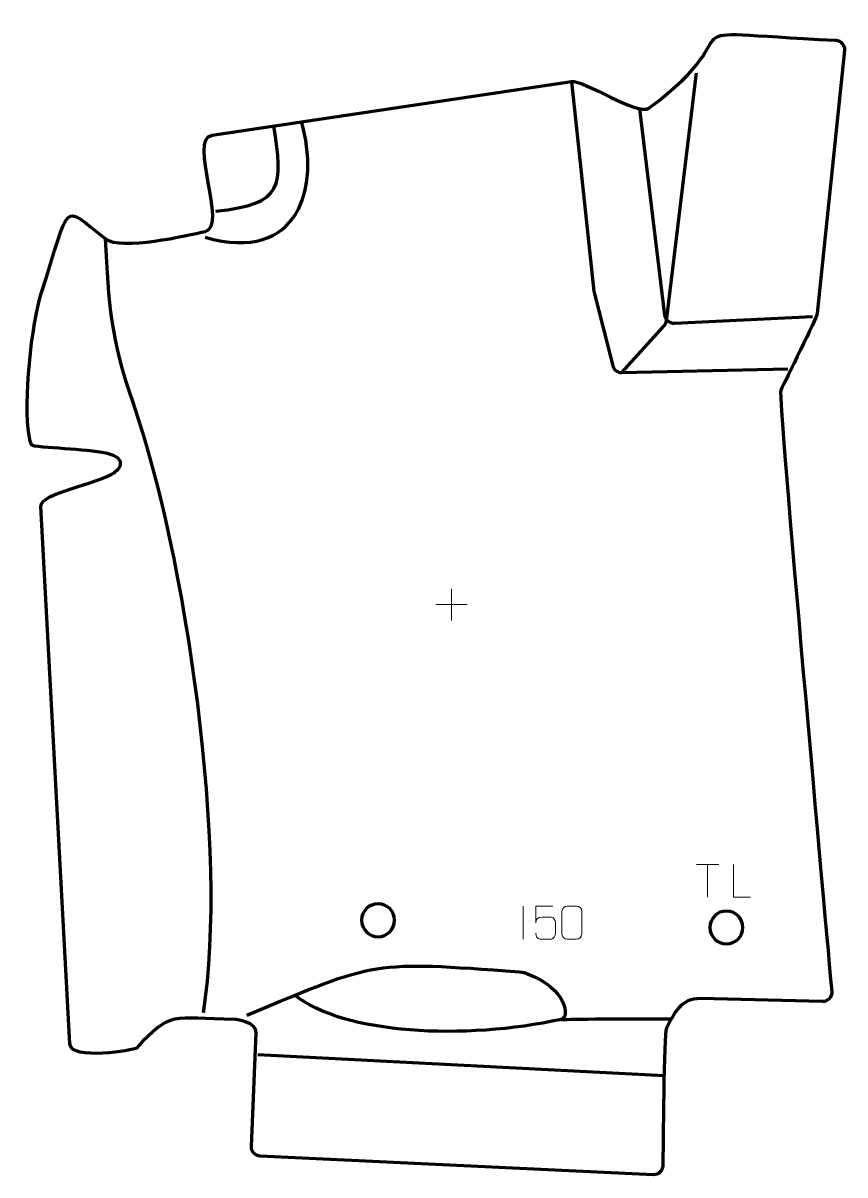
# Model space of a CAD drawing. Header units: millimetres. Extents: x -314 to 311, y -434 to 443.
import ezdxf

# ---------------------------------------------------------------- set-up
doc = ezdxf.new("R2010")
doc.units = ezdxf.units.MM
doc.header["$MEASUREMENT"] = 0
for name, color, linetype in [('layer 1', 7, 'Continuous'), ('layer 2', 7, 'Continuous'), ('layer 3', 7, 'Continuous')]:
    doc.layers.add(name, color=color, linetype=linetype)

msp = doc.modelspace()

# ---------------------------------------------------------------- linework, layer by layer
at = {"layer": 'layer 1', "color": 230, "lineweight": 200}
msp.add_open_spline([(103.247, 398.2315), (103.247, 398.2315), (-170.3283, 357.3356), (-170.3283, 357.3356), (-170.3283, 357.3356), (-188.6302, 354.5997), (-157.8869, 287.8756), (-175.3934, 284.1026), (-175.3934, 284.1026), (-189.0484, 281.1596), (-239.6374, 269.0825), (-251.7514, 278.627), (-251.7514, 278.627), (-285.6447, 305.3314), (-277.1464, 308.3098), (-300.3344, 236.7709), (-300.3344, 236.7709), (-307.5023, 214.6551), (-314.1851, 153.2001), (-309.4785, 128.8094), (-309.4785, 128.8094), (-308.5991, 124.2523), (-308.6469, 121.1149), (-305.5592, 120.7015), (-305.5592, 120.7015), (-289.2522, 118.5178), (-256.8859, 118.0873), (-246.0741, 113.8046), (-246.0741, 113.8046), (-242.613, 112.4337), (-240.3956, 110.6971), (-240.0376, 108.4302), (-240.0376, 108.4302), (-239.5696, 105.4671), (-241.5178, 102.8536), (-244.8736, 100.4466), (-244.8736, 100.4466), (-257.3728, 91.4811), (-301.1291, 85.378), (-300.5579, 74.7401), (-300.5579, 74.7401), (-300.5579, 74.7401), (-278.5975, -334.2802), (-278.5975, -334.2802), (-278.5975, -334.2802), (-277.8957, -347.3502), (-229.3617, -339.1125), (-227.9075, -337.5546), (-227.9075, -337.5546), (-201.1094, -308.8425), (-201.4789, -314.9557), (-152.6411, -315.6855), (-152.6411, -315.6855), (-151.9554, -315.6957), (-136.2972, -317.9009), (-136.6422, -325.9504), (-136.6422, -325.9504), (-136.6422, -325.9504), (-140.3494, -412.4553), (-140.3494, -412.4553), (-140.3494, -412.4553), (-140.514, -416.2964), (-137.5268, -419.5655), (-133.6866, -419.7472), (-133.6866, -419.7472), (-133.6866, -419.7472), (165.4274, -433.8946), (165.4274, -433.8946), (165.4274, -433.8946), (169.389, -434.082), (172.6808, -431.0018), (172.7568, -427.0365), (172.7568, -427.0365), (172.9821, -415.2805), (173.6213, -325.961), (175.4904, -322.3613), (175.4904, -322.3613), (181.2295, -311.3081), (186.5633, -299.4924), (201.4314, -299.8582), (201.4314, -299.8582), (201.4314, -299.8582), (294.2042, -302.1406), (294.2042, -302.1406), (294.2042, -302.1406), (298.3997, -302.2439), (301.7135, -298.7177), (301.35, -294.5365), (301.35, -294.5365), (297.6877, -252.4111), (260.2652, 158.4623), (262.5504, 163.1843), (262.5504, 163.1843), (265.852, 170.0068), (290.0432, 218.7239), (290.3362, 221.5621), (290.3362, 221.5621), (290.3362, 221.5621), (311.0079, 421.8531), (311.0079, 421.8531), (311.0079, 421.8531), (311.4218, 425.8632), (308.4282, 429.3569), (304.4021, 429.5627), (304.4021, 429.5627), (159.9742, 436.9425), (249.75, 442.7077), (162.1828, 377.8652), (162.1828, 377.8652), (153.8752, 371.7135), (112.5035, 399.6153), (103.247, 398.2315)], degree=3, knots=[0, 0, 0, 0, 0.03448276, 0.03448276, 0.03448276, 0.03448276, 0.06896552, 0.06896552, 0.06896552, 0.06896552, 0.10344828, 0.10344828, 0.10344828, 0.10344828, 0.13793103, 0.13793103, 0.13793103, 0.13793103, 0.17241379, 0.17241379, 0.17241379, 0.17241379, 0.20689655, 0.20689655, 0.20689655, 0.20689655, 0.24137931, 0.24137931, 0.24137931, 0.24137931, 0.27586207, 0.27586207, 0.27586207, 0.27586207, 0.31034483, 0.31034483, 0.31034483, 0.31034483, 0.34482759, 0.34482759, 0.34482759, 0.34482759, 0.37931034, 0.37931034, 0.37931034, 0.37931034, 0.4137931, 0.4137931, 0.4137931, 0.4137931, 0.44827586, 0.44827586, 0.44827586, 0.44827586, 0.48275862, 0.48275862, 0.48275862, 0.48275862, 0.51724138, 0.51724138, 0.51724138, 0.51724138, 0.55172414, 0.55172414, 0.55172414, 0.55172414, 0.5862069, 0.5862069, 0.5862069, 0.5862069, 0.62068966, 0.62068966, 0.62068966, 0.62068966, 0.65517241, 0.65517241, 0.65517241, 0.65517241, 0.68965517, 0.68965517, 0.68965517, 0.68965517, 0.72413793, 0.72413793, 0.72413793, 0.72413793, 0.75862069, 0.75862069, 0.75862069, 0.75862069, 0.79310345, 0.79310345, 0.79310345, 0.79310345, 0.82758621, 0.82758621, 0.82758621, 0.82758621, 0.86206897, 0.86206897, 0.86206897, 0.86206897, 0.89655172, 0.89655172, 0.89655172, 0.89655172, 0.93103448, 0.93103448, 0.93103448, 0.93103448, 1, 1, 1, 1], dxfattribs=at)
at = {"layer": 'layer 1', "color": 250, "lineweight": 9}
for points in [[(11.9863, 11.9912), (11.9863, 11.9912), (11.9863, -11.9867), (11.9863, -11.9867)], [(-0.0026, 0.0022), (-0.0026, 0.0022), (23.9753, 0.0022), (23.9753, 0.0022)]]:
    msp.add_open_spline(points, degree=3, dxfattribs=at)
at = {"layer": 'layer 1', "color": 142, "lineweight": 200}
for points in [[(-43.9435, -252.7241), (-50.847, -252.7241), (-56.4435, -247.1276), (-56.4435, -240.2241), (-56.4435, -240.2241), (-56.4435, -233.3206), (-50.847, -227.7241), (-43.9435, -227.7241), (-43.9435, -227.7241), (-37.0399, -227.7241), (-31.4435, -233.3206), (-31.4435, -240.2241), (-31.4435, -240.2241), (-31.4435, -247.1276), (-37.0399, -252.7241), (-43.9435, -252.7241)], [(221.1693, -258.1923), (214.2658, -258.1923), (208.6693, -252.5958), (208.6693, -245.6923), (208.6693, -245.6923), (208.6693, -238.7888), (214.2658, -233.1923), (221.1693, -233.1923), (221.1693, -233.1923), (228.0729, -233.1923), (233.6693, -238.7888), (233.6693, -245.6923), (233.6693, -245.6923), (233.6693, -252.5958), (228.0729, -258.1923), (221.1693, -258.1923)]]:
    msp.add_open_spline(points, degree=3, knots=[0, 0, 0, 0, 0.2, 0.2, 0.2, 0.2, 0.4, 0.4, 0.4, 0.4, 0.6, 0.6, 0.6, 0.6, 1, 1, 1, 1], dxfattribs=at)
at = {"layer": 'layer 2', "color": 142, "lineweight": 200}
for points, knots in [([(141.6228, 176.6282), (141.6228, 176.6282), (173.5975, 212.0422), (173.5975, 212.0422), (173.5975, 212.0422), (174.6502, 213.2081), (175.2876, 214.4654), (175.4772, 216.0247), (175.4772, 216.0247), (175.4772, 216.0247), (198.4192, 404.6974), (198.4192, 404.6974)], [0, 0, 0, 0, 0.25, 0.25, 0.25, 0.25, 0.5, 0.5, 0.5, 0.5, 1, 1, 1, 1]), ([(103.247, 398.2315), (103.247, 398.2315), (120.3982, 238.6561), (120.3982, 238.6561), (120.3982, 238.6561), (120.4351, 238.313), (120.4871, 238.0227), (120.5717, 237.6881), (120.5717, 237.6881), (120.5717, 237.6881), (134.6759, 181.9103), (134.6759, 181.9103), (134.6759, 181.9103), (135.4858, 178.7073), (138.3198, 176.5525), (141.6228, 176.6282), (141.6228, 176.6282), (141.6228, 176.6282), (267.8336, 179.5211), (267.8336, 179.5211)], [0, 0, 0, 0, 0.16666667, 0.16666667, 0.16666667, 0.16666667, 0.33333333, 0.33333333, 0.33333333, 0.33333333, 0.5, 0.5, 0.5, 0.5, 0.66666667, 0.66666667, 0.66666667, 0.66666667, 1, 1, 1, 1]), ([(286.8331, 219.0947), (286.8331, 219.0947), (181.6939, 214.0347), (181.6939, 214.0347), (181.6939, 214.0347), (178.0229, 213.858), (174.8544, 216.5301), (174.409, 220.1783), (174.409, 220.1783), (174.409, 220.1783), (155.2574, 377.0578), (155.2574, 377.0578)], [0, 0, 0, 0, 0.25, 0.25, 0.25, 0.25, 0.5, 0.5, 0.5, 0.5, 1, 1, 1, 1]), ([(-251.7514, 278.627), (-248.9582, 228.6196), (-247.6374, 202.6405), (-230.7114, 154.0272), (-230.7114, 154.0272), (-190.5572, 38.7125), (-157.4835, -188.046), (-177.1692, -310.7032)], [0, 0, 0, 0, 0.33333333, 0.33333333, 0.33333333, 0.33333333, 1, 1, 1, 1]), ([(-143.8314, -312.4673), (-44.2038, -270.6885), (-48.7645, -271.2506), (63.567, -279.452), (63.567, -279.452), (66.1167, -279.6382), (68.0872, -280.4256), (69.871, -281.0804), (69.871, -281.0804), (99.6788, -292.024), (102.188, -314.5783), (95.3525, -315.6422), (95.3525, -315.6422), (92.7787, -316.0428), (109.7101, -314.8845), (179.2517, -315.2245)], [0, 0, 0, 0, 0.2, 0.2, 0.2, 0.2, 0.4, 0.4, 0.4, 0.4, 0.6, 0.6, 0.6, 0.6, 1, 1, 1, 1])]:
    msp.add_open_spline(points, degree=3, knots=knots, dxfattribs=at)
for points in [[(-175.6657, 279.6725), (-103.8385, 259.3357), (-87.7555, 318.4409), (-102.26, 367.5108)], [(-167.5518, 299.4281), (-115.2495, 305.169), (-116.3869, 318.2998), (-123.2736, 364.3696)], [(95.3525, -315.6422), (22.3017, -331.8672), (-70.3135, -327.0603), (-107.6178, -297.0675)], [(-135.5398, -342.4534), (-135.5398, -342.4534), (173.7615, -358.4837), (173.7615, -358.4837)]]:
    msp.add_open_spline(points, degree=3, dxfattribs=at)
at = {"layer": 'layer 3', "color": 250, "lineweight": 9}
for points in [[(198.4205, -197.6788), (198.4205, -197.6788), (215.4077, -197.6788), (215.4077, -197.6788)], [(206.9143, -222.6088), (206.9143, -222.6088), (206.9143, -197.6553), (206.9143, -197.6553)], [(66.5893, -229.5562), (66.5893, -229.5562), (66.5893, -254.5303), (66.5893, -254.5303)]]:
    msp.add_open_spline(points, degree=3, dxfattribs=at)
for points, knots in [([(239.4101, -222.6089), (239.4101, -222.6089), (226.461, -222.6089), (226.461, -222.6089), (226.461, -222.6089), (226.461, -222.6089), (226.461, -197.6553), (226.461, -197.6553)], [0, 0, 0, 0, 0.33333333, 0.33333333, 0.33333333, 0.33333333, 1, 1, 1, 1]), ([(88.9834, -229.5885), (88.9834, -229.5885), (76.1318, -229.5885), (76.1318, -229.5885), (76.1318, -229.5885), (76.132, -233.8191), (76.132, -238.05), (76.1318, -242.2812), (76.1318, -242.2812), (76.1314, -238.9711), (77.7624, -237.8993), (80.5744, -237.8388), (80.5744, -237.8388), (83.014, -237.8385), (85.4535, -237.8385), (87.8927, -237.8388), (87.8927, -237.8388), (89.5425, -237.832), (91.0174, -240.2125), (91.0459, -242.2812), (91.0459, -242.2812), (91.0457, -244.8685), (91.0457, -247.4561), (91.0459, -250.0438), (91.0459, -250.0438), (91.0921, -252.0032), (89.5927, -254.4395), (87.9668, -254.498), (87.9668, -254.498), (86.0104, -254.4977), (81.1154, -254.4977), (79.1583, -254.498), (79.1583, -254.498), (77.3128, -254.5068), (76.2057, -252.542), (76.1849, -249.9909)], [0, 0, 0, 0, 0.1, 0.1, 0.1, 0.1, 0.2, 0.2, 0.2, 0.2, 0.3, 0.3, 0.3, 0.3, 0.4, 0.4, 0.4, 0.4, 0.5, 0.5, 0.5, 0.5, 0.6, 0.6, 0.6, 0.6, 0.7, 0.7, 0.7, 0.7, 0.8, 0.8, 0.8, 0.8, 1, 1, 1, 1]), ([(100.0086, -229.544), (102.3747, -229.544), (104.7413, -229.544), (107.1077, -229.544), (107.1077, -229.544), (109.0882, -229.5084), (111.1142, -231.0027), (111.1413, -233.4448), (111.1413, -233.4448), (111.1409, -239.2022), (111.1409, -244.96), (111.1413, -250.7182), (111.1413, -250.7182), (110.9992, -253.0458), (109.2928, -254.5281), (107.1077, -254.5389), (107.1077, -254.5389), (104.7353, -254.5385), (102.3629, -254.5385), (99.9909, -254.5389), (99.9909, -254.5389), (98.0324, -254.6445), (96.026, -252.7566), (96.0374, -250.7356), (96.0374, -250.7356), (96.0378, -244.955), (96.0378, -239.1747), (96.0374, -233.3949), (96.0374, -233.3949), (96.0417, -231.2529), (97.8188, -229.5304), (100.0086, -229.544)], [0, 0, 0, 0, 0.11111111, 0.11111111, 0.11111111, 0.11111111, 0.22222222, 0.22222222, 0.22222222, 0.22222222, 0.33333333, 0.33333333, 0.33333333, 0.33333333, 0.44444444, 0.44444444, 0.44444444, 0.44444444, 0.55555556, 0.55555556, 0.55555556, 0.55555556, 0.66666667, 0.66666667, 0.66666667, 0.66666667, 0.77777778, 0.77777778, 0.77777778, 0.77777778, 1, 1, 1, 1])]:
    msp.add_open_spline(points, degree=3, knots=knots, dxfattribs=at)

doc.saveas('drawing.dxf')
